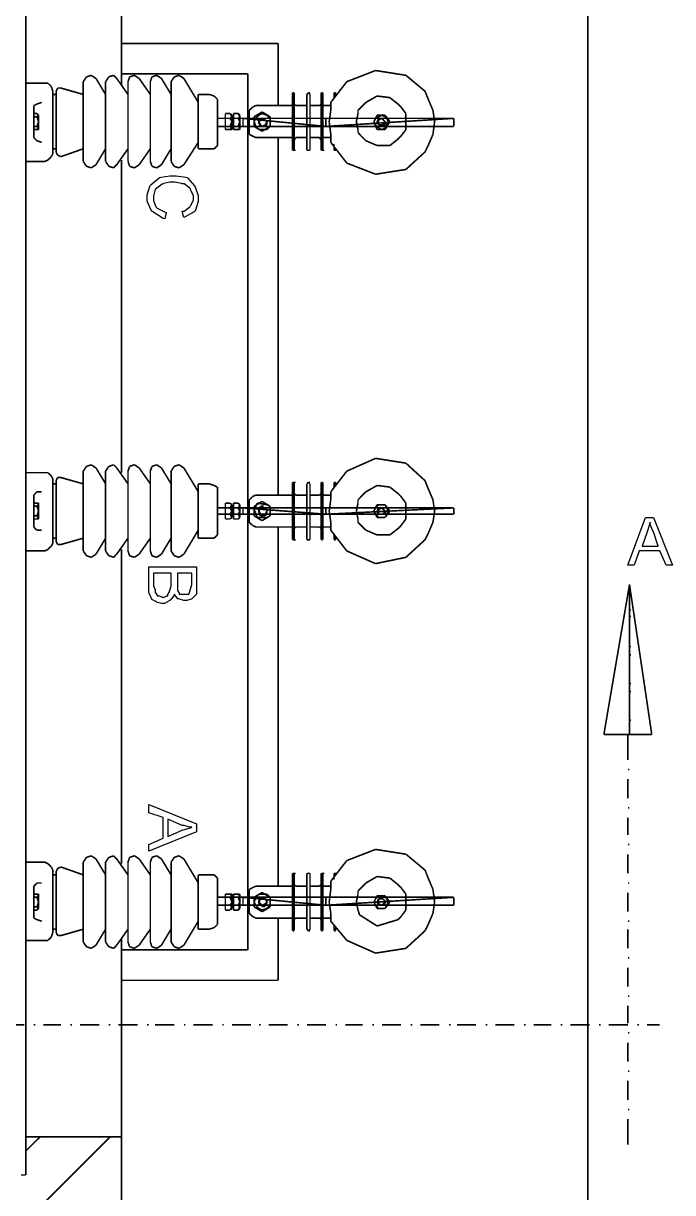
# Model space of a CAD drawing. Extents: x 0 to 210, y 0 to 297.
# Drawn here: x 140.62 to 157.86, y 200.53 to 231.59 of the extents above; entities that cross this region are included whole.
import ezdxf

# ---------------------------------------------------------------- set-up
doc = ezdxf.new("R2010")
doc.units = 0
doc.header["$MEASUREMENT"] = 0
doc.layers.add('C00-00-00-BLACK', color=7, linetype='Continuous')
doc.layers.add('C00-00-FF', color=5, linetype='Continuous')

msp = doc.modelspace()

# ---------------------------------------------------------------- linework, layer by layer
at = {"layer": 'C00-00-00-BLACK', "const_width": 0.0423}
for points in [[(155.607, 141.232), (155.607, 263.183)], [(143.222, 229.952), (143.222, 250.764)], [(140.678, 236.225), (140.678, 201.001)], [(143.222, 231.053), (147.379, 231.053)], [(147.379, 229.402), (147.379, 231.053)], [(142.291, 230.164), (142.205, 230.037)], [(142.417, 230.206), (142.291, 230.164)], [(142.544, 230.122), (142.417, 230.206)], [(142.544, 230.122), (142.798, 229.698)], [(142.883, 230.164), (142.798, 230.037)], [(143.01, 230.206), (142.883, 230.164)], [(143.094, 230.122), (143.01, 230.206)], [(143.094, 230.122), (143.393, 229.698)], [(143.222, 230.248), (146.574, 230.248)], [(143.436, 230.164), (143.393, 230.037)], [(143.563, 230.206), (143.436, 230.164)], [(143.69, 230.122), (143.563, 230.206)], [(143.69, 230.122), (143.986, 229.698)], [(144.029, 230.164), (143.986, 230.037)], [(144.155, 230.206), (144.029, 230.164)], [(144.282, 230.122), (144.155, 230.206)], [(144.282, 230.122), (144.537, 229.698)], [(144.621, 230.164), (144.537, 230.037)], [(144.75, 230.206), (144.621, 230.164)], [(144.877, 230.122), (144.75, 230.206)], [(144.877, 230.122), (145.259, 229.486)], [(146.574, 206.979), (146.574, 230.248)], [(149.967, 230.334), (149.204, 230.037)], [(150.773, 230.206), (149.967, 230.334)], [(151.281, 229.783), (150.773, 230.206)], [(141.187, 229.995), (140.678, 229.995)], [(141.271, 229.995), (141.187, 229.995)], [(141.356, 229.909), (141.271, 229.995)], [(141.399, 229.783), (141.356, 229.909)], [(141.399, 228.129), (141.399, 229.783)], [(141.526, 229.868), (141.483, 229.783)], [(141.483, 228.171), (141.483, 229.783)], [(141.61, 229.868), (141.526, 229.868)], [(142.205, 229.698), (141.61, 229.868)], [(142.205, 227.918), (142.205, 230.037)], [(142.798, 227.918), (142.798, 230.037)], [(143.393, 227.918), (143.393, 230.037)], [(143.986, 227.918), (143.986, 230.037)], [(144.537, 227.918), (144.537, 230.037)], [(149.204, 230.037), (148.778, 229.486)], [(151.365, 229.572), (151.281, 229.783)], [(141.103, 229.486), (140.975, 229.443)], [(141.399, 229.698), (141.483, 229.698)], [(145.259, 228.255), (145.259, 229.698)], [(145.259, 229.698), (145.555, 229.698)], [(145.682, 229.656), (145.555, 229.698)], [(145.767, 229.572), (145.682, 229.656)], [(145.767, 229.486), (145.767, 229.572)], [(145.767, 228.425), (145.767, 229.486)], [(147.804, 229.741), (147.762, 229.741)], [(147.762, 229.741), (147.762, 229.698)], [(147.762, 229.698), (147.762, 228.214)], [(147.804, 229.698), (147.804, 229.741)], [(147.804, 229.698), (147.804, 228.214)], [(148.185, 229.741), (148.143, 229.698)], [(148.143, 229.698), (148.143, 228.214)], [(148.227, 229.698), (148.185, 229.741)], [(148.185, 229.741), (148.227, 229.741)], [(148.227, 229.698), (148.227, 228.214)], [(148.566, 229.741), (148.524, 229.741)], [(148.524, 229.741), (148.524, 229.698)], [(148.524, 229.698), (148.524, 228.214)], [(148.566, 229.698), (148.566, 229.741)], [(148.566, 229.698), (148.566, 228.214)], [(148.778, 229.486), (148.778, 229.275)], [(148.905, 229.741), (148.863, 229.741)], [(148.863, 229.741), (148.863, 229.698)], [(148.863, 229.698), (148.863, 229.572)], [(148.905, 229.698), (148.905, 229.741)], [(148.905, 229.698), (148.905, 229.656)], [(149.711, 229.486), (149.501, 229.275)], [(150.008, 229.656), (149.711, 229.486)], [(150.347, 229.613), (150.008, 229.656)], [(150.562, 229.443), (150.347, 229.613)], [(151.492, 229.275), (151.365, 229.572)], [(140.975, 229.443), (140.891, 229.402)], [(140.891, 229.402), (140.891, 229.275)], [(140.891, 229.275), (140.891, 228.637)], [(140.975, 229.19), (140.891, 229.19)], [(141.017, 229.147), (140.975, 229.19)], [(140.975, 229.19), (141.017, 229.147)], [(140.975, 229.106), (141.017, 229.147)], [(141.017, 229.147), (141.017, 228.764)], [(146.105, 229.19), (145.978, 229.19)], [(145.978, 229.19), (145.978, 229.147)], [(145.978, 229.19), (145.978, 229.106)], [(145.978, 229.147), (145.978, 228.764)], [(146.105, 229.19), (146.151, 229.147)], [(146.151, 229.106), (146.105, 229.19)], [(146.151, 229.147), (146.151, 228.764)], [(146.193, 229.147), (146.193, 229.19)], [(146.193, 229.19), (146.193, 229.106)], [(146.32, 229.19), (146.193, 229.19)], [(146.193, 229.147), (146.193, 228.764)], [(146.32, 229.19), (146.363, 229.147)], [(146.363, 229.106), (146.32, 229.19)], [(146.363, 229.147), (146.363, 228.764)], [(146.701, 229.359), (146.616, 229.275)], [(146.616, 229.275), (146.616, 229.19)], [(146.616, 229.19), (146.616, 228.764)], [(146.786, 229.402), (146.701, 229.359)], [(146.743, 229.106), (146.955, 229.233)], [(146.786, 229.402), (147.762, 229.402)], [(146.87, 229.147), (146.786, 229.063)], [(146.955, 229.19), (146.87, 229.147)], [(146.955, 229.233), (147.166, 229.106)], [(147.082, 229.147), (146.955, 229.19)], [(147.166, 229.063), (147.082, 229.147)], [(147.762, 229.402), (147.762, 229.443)], [(147.804, 229.443), (147.847, 229.402)], [(147.847, 229.402), (147.888, 229.402)], [(148.101, 229.402), (147.888, 229.402)], [(148.101, 229.402), (148.143, 229.402)], [(148.143, 229.402), (148.143, 229.443)], [(148.227, 229.443), (148.227, 229.402)], [(148.227, 229.402), (148.27, 229.402)], [(148.27, 229.402), (148.481, 229.402)], [(148.481, 229.402), (148.524, 229.443)], [(148.566, 229.443), (148.566, 229.402)], [(148.566, 229.402), (148.778, 229.402)], [(148.778, 229.275), (148.736, 228.976)], [(149.501, 229.19), (149.458, 228.976)], [(149.501, 229.275), (149.501, 229.19)], [(149.924, 228.976), (150.008, 229.147)], [(150.008, 229.147), (150.22, 229.147)], [(150.134, 229.147), (150.05, 229.106)], [(150.22, 229.106), (150.134, 229.147)], [(150.22, 229.147), (150.347, 228.976)], [(150.646, 229.359), (150.562, 229.443)], [(150.773, 229.19), (150.646, 229.359)], [(150.773, 228.976), (150.773, 229.19)], [(151.535, 228.976), (151.492, 229.275)], [(140.975, 229.106), (140.891, 229.106)], [(140.975, 228.848), (140.891, 228.848)], [(141.017, 228.976), (140.975, 229.106)], [(140.975, 228.848), (141.017, 228.976)], [(141.017, 228.807), (140.975, 228.848)], [(145.767, 229.063), (145.978, 229.063)], [(145.767, 228.848), (145.978, 228.848)], [(145.978, 229.106), (145.978, 229.063)], [(145.978, 229.063), (145.978, 228.976)], [(145.978, 229.063), (146.105, 229.063)], [(145.978, 228.976), (145.978, 228.848)], [(145.978, 228.848), (146.105, 228.848)], [(145.978, 228.848), (145.978, 228.807)], [(146.105, 229.063), (146.151, 229.106)], [(146.151, 228.976), (146.105, 229.063)], [(146.105, 228.848), (146.151, 228.976)], [(146.151, 228.807), (146.105, 228.848)], [(146.151, 229.063), (146.193, 229.063)], [(146.151, 228.848), (146.193, 228.848)], [(146.193, 229.106), (146.193, 229.063)], [(146.193, 229.063), (146.193, 228.976)], [(146.193, 229.063), (146.32, 229.063)], [(146.193, 228.976), (146.193, 228.848)], [(146.193, 228.848), (146.32, 228.848)], [(146.193, 228.848), (146.193, 228.807)], [(146.32, 229.063), (146.363, 229.106)], [(146.363, 228.976), (146.32, 229.063)], [(146.32, 228.848), (146.363, 228.976)], [(146.363, 228.807), (146.32, 228.848)], [(146.363, 229.063), (146.447, 229.063)], [(146.363, 228.848), (146.447, 228.848)], [(146.447, 228.848), (146.447, 229.063)], [(146.447, 228.848), (146.447, 229.063)], [(146.447, 229.063), (148.65, 228.848)], [(146.447, 229.063), (148.65, 228.848)], [(148.65, 229.063), (146.447, 229.063)], [(148.65, 228.848), (146.447, 228.848)], [(146.743, 228.848), (146.743, 229.106)], [(146.786, 229.063), (146.743, 228.976)], [(146.743, 228.976), (146.786, 228.848)], [(146.955, 228.721), (146.743, 228.848)], [(146.786, 228.848), (146.87, 228.764)], [(146.913, 229.063), (146.87, 229.018)], [(146.913, 229.018), (146.87, 228.976)], [(146.87, 229.018), (146.87, 228.933)], [(146.87, 228.976), (146.913, 228.891)], [(146.87, 228.933), (146.913, 228.848)], [(146.955, 229.063), (146.913, 229.018)], [(146.997, 229.063), (146.913, 229.063)], [(146.913, 228.891), (146.955, 228.848)], [(146.913, 228.848), (146.997, 228.848)], [(147.04, 229.018), (146.955, 229.063)], [(146.955, 228.848), (147.04, 228.891)], [(147.166, 228.848), (146.955, 228.721)], [(146.997, 228.848), (147.082, 228.891)], [(147.082, 228.976), (147.04, 229.018)], [(147.04, 228.891), (147.082, 228.976)], [(147.082, 228.891), (147.082, 228.976)], [(147.082, 228.764), (147.166, 228.848)], [(147.166, 229.106), (147.166, 228.848)], [(147.166, 228.976), (147.166, 229.063)], [(147.166, 228.848), (147.166, 228.976)], [(148.65, 228.848), (148.65, 229.063)], [(148.65, 229.063), (148.65, 228.848)], [(148.65, 228.848), (152.046, 229.063)], [(152.046, 229.063), (148.65, 229.063)], [(148.65, 228.848), (152.046, 229.063)], [(152.046, 228.848), (148.65, 228.848)], [(148.736, 228.976), (148.778, 228.637)], [(149.458, 228.976), (149.501, 228.764)], [(149.967, 229.063), (149.924, 228.976)], [(150.008, 228.764), (149.924, 228.976)], [(149.924, 228.976), (149.967, 228.891)], [(150.05, 229.106), (149.967, 229.063)], [(149.967, 228.891), (150.05, 228.807)], [(150.05, 229.063), (150.008, 228.976)], [(150.008, 228.976), (150.05, 228.891)], [(150.134, 229.063), (150.05, 229.018)], [(150.134, 229.063), (150.05, 229.063)], [(150.05, 229.018), (150.05, 228.976)], [(150.05, 228.976), (150.05, 228.891)], [(150.05, 228.891), (150.134, 228.891)], [(150.05, 228.891), (150.134, 228.848)], [(150.177, 229.018), (150.134, 229.063)], [(150.134, 228.891), (150.177, 228.891)], [(150.134, 228.848), (150.22, 228.891)], [(150.22, 228.976), (150.177, 229.018)], [(150.177, 228.891), (150.22, 228.976)], [(150.263, 229.063), (150.22, 229.106)], [(150.22, 228.891), (150.22, 228.976)], [(150.347, 228.976), (150.22, 228.764)], [(150.22, 228.807), (150.263, 228.891)], [(150.304, 228.976), (150.263, 229.063)], [(150.263, 228.891), (150.304, 228.976)], [(150.773, 228.764), (150.773, 228.976)], [(151.492, 228.637), (151.535, 228.976)], [(152.046, 229.063), (152.046, 228.848)], [(140.891, 228.764), (140.975, 228.764)], [(140.891, 228.637), (140.891, 228.552)], [(140.891, 228.552), (140.975, 228.468)], [(140.975, 228.764), (141.017, 228.807)], [(140.975, 228.764), (141.017, 228.764)], [(145.978, 228.807), (145.978, 228.764)], [(146.105, 228.764), (145.978, 228.764)], [(145.978, 228.764), (146.021, 228.764)], [(146.105, 228.764), (146.151, 228.807)], [(146.105, 228.764), (146.151, 228.764)], [(146.193, 228.807), (146.193, 228.764)], [(146.193, 228.764), (146.235, 228.764)], [(146.32, 228.764), (146.193, 228.764)], [(146.32, 228.764), (146.363, 228.807)], [(146.363, 228.764), (146.32, 228.764)], [(146.616, 228.764), (146.616, 228.637)], [(146.616, 228.637), (146.701, 228.594)], [(146.701, 228.594), (146.786, 228.552)], [(147.72, 228.552), (146.786, 228.552)], [(146.87, 228.764), (146.955, 228.764)], [(146.955, 228.764), (147.082, 228.764)], [(147.379, 219.058), (147.379, 228.552)], [(147.762, 228.552), (147.72, 228.552)], [(147.762, 228.468), (147.762, 228.552)], [(147.847, 228.552), (147.804, 228.468)], [(147.888, 228.552), (147.847, 228.552)], [(148.101, 228.552), (147.888, 228.552)], [(148.143, 228.552), (148.101, 228.552)], [(148.143, 228.468), (148.143, 228.552)], [(148.27, 228.552), (148.227, 228.552)], [(148.227, 228.552), (148.227, 228.468)], [(148.439, 228.552), (148.27, 228.552)], [(148.481, 228.552), (148.439, 228.552)], [(148.524, 228.468), (148.481, 228.552)], [(148.609, 228.552), (148.566, 228.552)], [(148.566, 228.552), (148.566, 228.468)], [(148.778, 228.552), (148.609, 228.552)], [(148.778, 228.637), (148.778, 228.425)], [(149.501, 228.764), (149.501, 228.68)], [(149.501, 228.68), (149.711, 228.468)], [(150.22, 228.764), (150.008, 228.764)], [(150.05, 228.807), (150.134, 228.764)], [(150.134, 228.764), (150.22, 228.807)], [(150.562, 228.51), (150.646, 228.594)], [(150.646, 228.594), (150.773, 228.764)], [(151.365, 228.341), (151.492, 228.637)], [(140.975, 228.468), (141.103, 228.425)], [(141.399, 228.255), (141.483, 228.255)], [(142.205, 228.255), (141.61, 228.045)], [(142.544, 227.832), (142.798, 228.255)], [(143.094, 227.832), (143.393, 228.255)], [(143.69, 227.832), (143.986, 228.255)], [(144.282, 227.832), (144.537, 228.255)], [(144.877, 227.832), (145.259, 228.425)], [(145.259, 228.255), (145.555, 228.255)], [(145.555, 228.255), (145.682, 228.255)], [(145.682, 228.255), (145.767, 228.341)], [(145.767, 228.341), (145.767, 228.425)], [(147.762, 228.214), (147.804, 228.214)], [(147.762, 228.214), (147.804, 228.214)], [(147.804, 228.214), (147.847, 228.214)], [(148.143, 228.214), (148.185, 228.214)], [(148.185, 228.214), (148.227, 228.214)], [(148.185, 228.214), (148.227, 228.214)], [(148.524, 228.214), (148.566, 228.214)], [(148.524, 228.214), (148.566, 228.214)], [(148.566, 228.214), (148.609, 228.214)], [(148.778, 228.425), (149.204, 227.875)], [(148.863, 228.384), (148.863, 228.214)], [(148.863, 228.214), (148.905, 228.214)], [(148.863, 228.214), (148.905, 228.214)], [(148.905, 228.255), (148.905, 228.214)], [(148.905, 228.214), (148.947, 228.214)], [(149.711, 228.468), (150.008, 228.341)], [(150.008, 228.341), (150.347, 228.341)], [(150.347, 228.341), (150.562, 228.51)], [(151.281, 228.171), (151.365, 228.341)], [(141.187, 227.918), (140.678, 227.918)], [(141.187, 227.918), (141.271, 227.959)], [(141.271, 227.959), (141.356, 228.045)], [(141.356, 228.045), (141.399, 228.129)], [(141.483, 228.171), (141.526, 228.087)], [(141.526, 228.087), (141.61, 228.045)], [(142.205, 227.918), (142.291, 227.79)], [(142.798, 227.918), (142.883, 227.79)], [(143.222, 219.653), (143.222, 227.959)], [(143.393, 227.918), (143.436, 227.79)], [(143.986, 227.918), (144.029, 227.79)], [(144.537, 227.918), (144.621, 227.79)], [(150.773, 227.706), (151.281, 228.171)], [(142.291, 227.79), (142.417, 227.748)], [(142.417, 227.748), (142.544, 227.832)], [(142.883, 227.79), (143.01, 227.748)], [(143.01, 227.748), (143.094, 227.832)], [(143.436, 227.79), (143.563, 227.748)], [(143.563, 227.748), (143.69, 227.832)], [(144.029, 227.79), (144.155, 227.748)], [(144.155, 227.748), (144.282, 227.832)], [(144.621, 227.79), (144.75, 227.748)], [(144.75, 227.748), (144.877, 227.832)], [(149.204, 227.875), (149.967, 227.579)], [(149.967, 227.579), (150.773, 227.706)], [(142.417, 219.863), (142.291, 219.82)], [(142.544, 219.779), (142.417, 219.863)], [(143.01, 219.863), (142.883, 219.82)], [(143.094, 219.779), (143.01, 219.863)], [(143.563, 219.863), (143.436, 219.82)], [(143.69, 219.779), (143.563, 219.863)], [(144.155, 219.863), (144.029, 219.82)], [(144.282, 219.779), (144.155, 219.863)], [(144.75, 219.863), (144.621, 219.82)], [(144.877, 219.779), (144.75, 219.863)], [(149.967, 220.033), (149.204, 219.694)], [(150.773, 219.906), (149.967, 220.033)], [(151.281, 219.44), (150.773, 219.906)], [(141.187, 219.653), (140.678, 219.653)], [(141.271, 219.653), (141.187, 219.653)], [(141.356, 219.567), (141.271, 219.653)], [(141.399, 219.483), (141.356, 219.567)], [(141.526, 219.524), (141.483, 219.44)], [(141.61, 219.524), (141.526, 219.524)], [(142.205, 219.356), (141.61, 219.524)], [(142.291, 219.82), (142.205, 219.694)], [(142.205, 219.694), (142.205, 217.574)], [(142.544, 219.779), (142.798, 219.356)], [(142.883, 219.82), (142.798, 219.694)], [(142.798, 217.574), (142.798, 219.694)], [(143.094, 219.779), (143.393, 219.356)], [(143.436, 219.82), (143.393, 219.694)], [(143.393, 217.574), (143.393, 219.694)], [(143.69, 219.779), (143.986, 219.356)], [(144.029, 219.82), (143.986, 219.694)], [(143.986, 217.574), (143.986, 219.694)], [(144.282, 219.779), (144.537, 219.356)], [(144.621, 219.82), (144.537, 219.694)], [(144.537, 219.694), (144.537, 217.574)], [(144.877, 219.779), (145.259, 219.144)], [(149.204, 219.694), (148.778, 219.144)], [(141.399, 217.787), (141.399, 219.483)], [(141.399, 219.356), (141.483, 219.356)], [(141.483, 217.829), (141.483, 219.44)], [(145.259, 217.913), (145.259, 219.356)], [(145.259, 219.356), (145.555, 219.356)], [(145.682, 219.313), (145.555, 219.356)], [(145.767, 219.271), (145.682, 219.313)], [(145.767, 219.144), (145.767, 219.271)], [(147.804, 219.397), (147.762, 219.397)], [(147.762, 219.397), (147.762, 219.356)], [(147.762, 219.356), (147.762, 217.871)], [(147.804, 219.356), (147.804, 219.397)], [(147.804, 219.397), (147.847, 219.397)], [(147.804, 219.356), (147.804, 217.871)], [(148.185, 219.397), (148.143, 219.356)], [(148.143, 219.356), (148.143, 217.871)], [(148.227, 219.356), (148.185, 219.397)], [(148.185, 219.397), (148.227, 219.397)], [(148.227, 219.356), (148.227, 217.871)], [(148.566, 219.397), (148.524, 219.397)], [(148.524, 219.397), (148.566, 219.397)], [(148.524, 219.397), (148.524, 219.356)], [(148.524, 219.356), (148.524, 217.871)], [(148.566, 219.356), (148.566, 219.397)], [(148.566, 219.356), (148.566, 217.871)], [(148.905, 219.397), (148.863, 219.397)], [(148.863, 219.397), (148.905, 219.397)], [(148.863, 219.397), (148.863, 219.356)], [(148.863, 219.356), (148.863, 219.228)], [(148.905, 219.356), (148.905, 219.397)], [(148.905, 219.356), (148.905, 219.313)], [(150.008, 219.313), (149.711, 219.144)], [(150.347, 219.271), (150.008, 219.313)], [(150.562, 219.101), (150.347, 219.271)], [(151.365, 219.228), (151.281, 219.44)], [(151.492, 218.932), (151.365, 219.228)], [(140.975, 219.144), (140.891, 219.058)], [(140.891, 219.058), (140.891, 218.932)], [(140.891, 218.932), (140.891, 218.336)], [(141.103, 219.144), (140.975, 219.144)], [(145.767, 218.126), (145.767, 219.144)], [(146.701, 219.017), (146.616, 218.932)], [(146.616, 218.932), (146.616, 218.845)], [(146.786, 219.058), (146.701, 219.017)], [(147.72, 219.058), (146.786, 219.058)], [(147.72, 219.058), (147.762, 219.058)], [(147.762, 219.058), (147.762, 219.101)], [(147.804, 219.101), (147.847, 219.058)], [(147.847, 219.058), (147.888, 219.058)], [(148.101, 219.058), (147.888, 219.058)], [(148.101, 219.058), (148.143, 219.058)], [(148.143, 219.058), (148.143, 219.101)], [(148.227, 219.101), (148.227, 219.058)], [(148.227, 219.058), (148.27, 219.058)], [(148.27, 219.058), (148.439, 219.058)], [(148.439, 219.058), (148.481, 219.058)], [(148.481, 219.058), (148.524, 219.101)], [(148.566, 219.101), (148.566, 219.058)], [(148.566, 219.058), (148.609, 219.058)], [(148.778, 219.058), (148.609, 219.058)], [(148.778, 218.932), (148.736, 218.633)], [(148.778, 219.144), (148.778, 218.932)], [(149.711, 219.144), (149.501, 218.932)], [(149.501, 218.932), (149.501, 218.845)], [(150.646, 219.017), (150.562, 219.101)], [(150.773, 218.845), (150.646, 219.017)], [(151.535, 218.633), (151.492, 218.932)], [(140.975, 218.845), (140.891, 218.845)], [(140.975, 218.761), (140.891, 218.761)], [(140.975, 218.845), (141.017, 218.845)], [(141.017, 218.802), (140.975, 218.845)], [(140.975, 218.761), (141.017, 218.802)], [(141.017, 218.633), (140.975, 218.761)], [(140.975, 218.506), (141.017, 218.633)], [(141.017, 218.845), (141.017, 218.422)], [(145.767, 218.718), (145.978, 218.718)], [(146.105, 218.845), (145.978, 218.845)], [(145.978, 218.845), (145.978, 218.802)], [(145.978, 218.845), (145.978, 218.802)], [(145.978, 218.802), (145.978, 218.463)], [(145.978, 218.802), (145.978, 218.718)], [(145.978, 218.718), (145.978, 218.633)], [(145.978, 218.718), (146.105, 218.718)], [(145.978, 218.633), (145.978, 218.549)], [(146.105, 218.845), (146.151, 218.802)], [(146.151, 218.802), (146.105, 218.845)], [(146.105, 218.718), (146.151, 218.802)], [(146.151, 218.633), (146.105, 218.718)], [(146.105, 218.549), (146.151, 218.633)], [(146.151, 218.802), (146.151, 218.463)], [(146.151, 218.718), (146.193, 218.718)], [(146.193, 218.802), (146.193, 218.845)], [(146.193, 218.845), (146.193, 218.802)], [(146.32, 218.845), (146.193, 218.845)], [(146.193, 218.802), (146.193, 218.463)], [(146.193, 218.802), (146.193, 218.718)], [(146.193, 218.718), (146.193, 218.633)], [(146.193, 218.718), (146.32, 218.718)], [(146.193, 218.633), (146.193, 218.549)], [(146.32, 218.845), (146.363, 218.802)], [(146.363, 218.802), (146.32, 218.845)], [(146.32, 218.718), (146.363, 218.802)], [(146.363, 218.633), (146.32, 218.718)], [(146.32, 218.549), (146.363, 218.633)], [(146.363, 218.802), (146.363, 218.463)], [(146.363, 218.718), (146.447, 218.718)], [(146.447, 218.549), (146.447, 218.718)], [(146.447, 218.549), (146.447, 218.718)], [(146.447, 218.718), (148.65, 218.549)], [(146.447, 218.718), (148.65, 218.549)], [(148.65, 218.718), (146.447, 218.718)], [(146.616, 218.845), (146.616, 218.422)], [(146.743, 218.761), (146.955, 218.888)], [(146.827, 218.845), (146.743, 218.675)], [(146.743, 218.506), (146.743, 218.761)], [(146.743, 218.675), (146.827, 218.463)], [(147.082, 218.802), (146.827, 218.845)], [(146.913, 218.761), (146.87, 218.675)], [(146.913, 218.718), (146.87, 218.633)], [(146.87, 218.675), (146.87, 218.591)], [(146.87, 218.633), (146.913, 218.549)], [(146.87, 218.591), (146.913, 218.506)], [(146.997, 218.761), (146.913, 218.761)], [(146.955, 218.718), (146.913, 218.718)], [(146.955, 218.888), (147.166, 218.761)], [(147.04, 218.718), (146.955, 218.718)], [(147.082, 218.633), (147.04, 218.718)], [(147.04, 218.549), (147.082, 218.633)], [(147.166, 218.761), (147.082, 218.802)], [(147.082, 218.549), (147.082, 218.675)], [(147.166, 218.761), (147.166, 218.506)], [(147.166, 218.633), (147.166, 218.761)], [(147.166, 218.506), (147.166, 218.633)], [(148.65, 218.549), (148.65, 218.718)], [(148.65, 218.718), (148.65, 218.549)], [(148.65, 218.549), (152.046, 218.718)], [(152.046, 218.718), (148.65, 218.718)], [(148.65, 218.549), (152.046, 218.718)], [(148.736, 218.633), (148.778, 218.336)], [(149.501, 218.845), (149.458, 218.633)], [(149.458, 218.633), (149.501, 218.422)], [(149.924, 218.633), (150.008, 218.802)], [(149.967, 218.718), (149.924, 218.633)], [(150.008, 218.463), (149.924, 218.633)], [(149.924, 218.633), (149.967, 218.549)], [(150.05, 218.802), (149.967, 218.718)], [(150.008, 218.802), (150.22, 218.802)], [(150.05, 218.718), (150.008, 218.633)], [(150.008, 218.633), (150.05, 218.549)], [(150.134, 218.802), (150.05, 218.802)], [(150.134, 218.718), (150.05, 218.675)], [(150.134, 218.718), (150.05, 218.718)], [(150.05, 218.675), (150.05, 218.633)], [(150.05, 218.633), (150.05, 218.549)], [(150.22, 218.802), (150.134, 218.802)], [(150.177, 218.675), (150.134, 218.718)], [(150.22, 218.633), (150.177, 218.675)], [(150.177, 218.549), (150.22, 218.633)], [(150.22, 218.802), (150.347, 218.633)], [(150.263, 218.718), (150.22, 218.802)], [(150.347, 218.633), (150.22, 218.463)], [(150.22, 218.549), (150.22, 218.633)], [(150.304, 218.633), (150.263, 218.718)], [(150.263, 218.549), (150.304, 218.633)], [(150.773, 218.633), (150.773, 218.845)], [(150.773, 218.422), (150.773, 218.633)], [(151.492, 218.336), (151.535, 218.633)], [(152.046, 218.718), (152.046, 218.549)], [(140.975, 218.506), (140.891, 218.506)], [(140.975, 218.422), (140.891, 218.422)], [(140.891, 218.336), (140.891, 218.21)], [(141.017, 218.463), (140.975, 218.506)], [(140.975, 218.422), (141.017, 218.463)], [(141.017, 218.422), (140.975, 218.422)], [(145.767, 218.549), (145.978, 218.549)], [(145.978, 218.549), (146.105, 218.549)], [(145.978, 218.549), (145.978, 218.463)], [(145.978, 218.422), (145.978, 218.463)], [(145.978, 218.463), (145.978, 218.422)], [(146.105, 218.422), (145.978, 218.422)], [(146.151, 218.463), (146.105, 218.549)], [(146.151, 218.463), (146.105, 218.422)], [(146.105, 218.422), (146.151, 218.463)], [(146.151, 218.549), (146.193, 218.549)], [(146.193, 218.549), (146.193, 218.463)], [(146.32, 218.549), (146.193, 218.549)], [(146.193, 218.463), (146.193, 218.422)], [(146.193, 218.463), (146.193, 218.422)], [(146.32, 218.422), (146.193, 218.422)], [(146.363, 218.463), (146.32, 218.549)], [(146.363, 218.463), (146.32, 218.422)], [(146.32, 218.422), (146.363, 218.463)], [(146.363, 218.549), (146.447, 218.549)], [(148.65, 218.549), (146.447, 218.549)], [(146.616, 218.422), (146.616, 218.336)], [(146.616, 218.336), (146.701, 218.252)], [(146.955, 218.379), (146.743, 218.506)], [(146.827, 218.463), (147.082, 218.463)], [(146.913, 218.549), (146.955, 218.549)], [(146.913, 218.506), (146.997, 218.506)], [(146.955, 218.549), (147.04, 218.549)], [(147.166, 218.506), (146.955, 218.379)], [(146.997, 218.506), (147.082, 218.549)], [(147.082, 218.463), (147.166, 218.506)], [(152.046, 218.549), (148.65, 218.549)], [(148.778, 218.336), (148.778, 218.126)], [(149.501, 218.422), (149.501, 218.336)], [(149.501, 218.336), (149.711, 218.126)], [(149.967, 218.549), (150.05, 218.463)], [(150.22, 218.463), (150.008, 218.463)], [(150.05, 218.549), (150.134, 218.549)], [(150.05, 218.549), (150.134, 218.549)], [(150.05, 218.463), (150.134, 218.463)], [(150.134, 218.549), (150.177, 218.549)], [(150.134, 218.549), (150.22, 218.549)], [(150.134, 218.463), (150.22, 218.463)], [(150.22, 218.463), (150.263, 218.549)], [(150.646, 218.252), (150.773, 218.422)], [(151.365, 218.04), (151.492, 218.336)], [(140.891, 218.21), (140.975, 218.126)], [(140.975, 218.126), (141.103, 218.126)], [(144.877, 217.49), (145.259, 218.126)], [(145.682, 217.913), (145.767, 217.999)], [(145.767, 217.999), (145.767, 218.126)], [(146.701, 218.252), (146.786, 218.21)], [(147.72, 218.21), (146.786, 218.21)], [(147.379, 208.672), (147.379, 218.21)], [(147.762, 218.21), (147.72, 218.21)], [(147.762, 218.167), (147.762, 218.21)], [(147.847, 218.21), (147.804, 218.167)], [(147.888, 218.21), (147.847, 218.21)], [(148.101, 218.21), (147.888, 218.21)], [(148.143, 218.21), (148.101, 218.21)], [(148.143, 218.167), (148.143, 218.21)], [(148.27, 218.21), (148.227, 218.21)], [(148.227, 218.21), (148.227, 218.167)], [(148.439, 218.21), (148.27, 218.21)], [(148.481, 218.21), (148.439, 218.21)], [(148.524, 218.167), (148.481, 218.21)], [(148.609, 218.21), (148.566, 218.21)], [(148.566, 218.21), (148.566, 218.167)], [(148.778, 218.21), (148.609, 218.21)], [(148.778, 218.126), (149.204, 217.574)], [(148.863, 218.04), (148.863, 217.871)], [(149.711, 218.126), (150.008, 217.999)], [(150.008, 217.999), (150.347, 217.999)], [(150.347, 217.999), (150.562, 218.167)], [(150.562, 218.167), (150.646, 218.252)], [(151.281, 217.871), (151.365, 218.04)], [(141.271, 217.617), (141.356, 217.702)], [(141.356, 217.702), (141.399, 217.787)], [(141.399, 217.913), (141.483, 217.913)], [(141.483, 217.829), (141.526, 217.744)], [(141.526, 217.744), (141.61, 217.744)], [(142.205, 217.913), (141.61, 217.744)], [(142.544, 217.49), (142.798, 217.913)], [(143.094, 217.49), (143.393, 217.913)], [(143.69, 217.49), (143.986, 217.913)], [(144.282, 217.49), (144.537, 217.913)], [(145.259, 217.913), (145.555, 217.913)], [(145.555, 217.913), (145.682, 217.913)], [(147.762, 217.871), (147.804, 217.871)], [(147.804, 217.871), (147.847, 217.871)], [(148.143, 217.871), (148.185, 217.871)], [(148.185, 217.871), (148.227, 217.871)], [(148.185, 217.871), (148.227, 217.871)], [(148.185, 217.871), (148.227, 217.871)], [(148.524, 217.871), (148.566, 217.871)], [(148.524, 217.871), (148.566, 217.871)], [(148.863, 217.871), (148.905, 217.871)], [(148.863, 217.871), (148.905, 217.871)], [(148.905, 217.956), (148.905, 217.871)], [(150.773, 217.405), (151.281, 217.871)], [(141.187, 217.574), (140.678, 217.574)], [(141.187, 217.574), (141.271, 217.617)], [(142.205, 217.574), (142.291, 217.448)], [(142.291, 217.448), (142.417, 217.405)], [(142.417, 217.405), (142.544, 217.49)], [(142.798, 217.574), (142.883, 217.448)], [(142.883, 217.448), (143.01, 217.405)], [(143.01, 217.405), (143.094, 217.49)], [(143.222, 209.267), (143.222, 217.617)], [(143.393, 217.574), (143.436, 217.448)], [(143.436, 217.448), (143.563, 217.405)], [(143.563, 217.405), (143.69, 217.49)], [(143.986, 217.574), (144.029, 217.448)], [(144.029, 217.448), (144.155, 217.405)], [(144.155, 217.405), (144.282, 217.49)], [(144.537, 217.574), (144.621, 217.448)], [(144.621, 217.448), (144.75, 217.405)], [(144.75, 217.405), (144.877, 217.49)], [(149.204, 217.574), (149.967, 217.237)], [(149.967, 217.237), (150.773, 217.405)], [(156.711, 216.683), (156.03, 212.699)], [(156.711, 216.683), (156.03, 212.699)], [(157.303, 212.699), (156.711, 216.683)], [(156.711, 212.699), (156.711, 216.683)], [(156.711, 216.683), (156.711, 212.699)], [(157.303, 212.699), (156.711, 216.683)], [(156.711, 215.837), (156.752, 215.837)], [(156.711, 215.244), (156.711, 215.624)], [(156.711, 215.032), (156.752, 215.032)], [(156.711, 214.818), (156.752, 214.818)], [(156.711, 214.267), (156.711, 214.649)], [(156.711, 213.082), (156.752, 213.082)], [(156.03, 212.699), (156.711, 212.699)], [(157.303, 212.699), (156.03, 212.699)], [(156.668, 212.699), (156.668, 212.021)], [(156.711, 212.699), (157.303, 212.699)], [(156.668, 211.767), (156.711, 211.767)], [(156.668, 211.514), (156.668, 211.005)], [(156.668, 210.749), (156.711, 210.749)], [(156.668, 210.494), (156.668, 210.029)], [(149.967, 209.648), (149.204, 209.352)], [(150.773, 209.521), (149.967, 209.648)], [(156.668, 209.775), (156.711, 209.775)], [(141.187, 209.309), (140.678, 209.309)], [(141.271, 209.267), (141.187, 209.309)], [(142.291, 209.436), (142.205, 209.309)], [(142.205, 207.19), (142.205, 209.309)], [(142.417, 209.478), (142.291, 209.436)], [(142.544, 209.394), (142.417, 209.478)], [(142.544, 209.394), (142.798, 208.971)], [(142.883, 209.436), (142.798, 209.309)], [(142.798, 207.19), (142.798, 209.309)], [(143.01, 209.478), (142.883, 209.436)], [(143.094, 209.394), (143.01, 209.478)], [(143.094, 209.394), (143.393, 208.971)], [(143.436, 209.436), (143.393, 209.309)], [(143.393, 207.19), (143.393, 209.309)], [(143.563, 209.478), (143.436, 209.436)], [(143.69, 209.394), (143.563, 209.478)], [(143.69, 209.394), (143.986, 208.971)], [(144.029, 209.436), (143.986, 209.309)], [(143.986, 207.19), (143.986, 209.309)], [(144.155, 209.478), (144.029, 209.436)], [(144.282, 209.394), (144.155, 209.478)], [(144.282, 209.394), (144.537, 208.971)], [(144.621, 209.436), (144.537, 209.309)], [(144.537, 207.19), (144.537, 209.309)], [(144.75, 209.478), (144.621, 209.436)], [(144.877, 209.394), (144.75, 209.478)], [(144.877, 209.394), (145.259, 208.756)], [(149.204, 209.352), (148.778, 208.802)], [(151.281, 209.098), (150.773, 209.521)], [(156.668, 209.521), (156.668, 209.013)], [(141.356, 209.182), (141.271, 209.267)], [(141.399, 209.098), (141.356, 209.182)], [(141.399, 207.444), (141.399, 209.098)], [(141.399, 208.971), (141.483, 208.971)], [(141.526, 209.139), (141.483, 209.055)], [(141.483, 207.444), (141.483, 209.055)], [(141.61, 209.182), (141.526, 209.139)], [(142.205, 208.971), (141.61, 209.182)], [(145.259, 207.529), (145.259, 208.971)], [(145.555, 208.971), (145.259, 208.971)], [(145.682, 208.971), (145.555, 208.971)], [(145.767, 208.886), (145.682, 208.971)], [(147.762, 209.013), (147.762, 207.529)], [(147.804, 209.013), (147.762, 209.013)], [(147.762, 209.013), (147.804, 209.013)], [(147.804, 209.013), (147.804, 207.529)], [(147.804, 209.013), (147.847, 209.013)], [(148.143, 209.013), (148.143, 207.529)], [(148.185, 209.013), (148.143, 209.013)], [(148.227, 209.013), (148.185, 209.013)], [(148.185, 209.013), (148.227, 209.013)], [(148.227, 209.013), (148.227, 207.529)], [(148.524, 209.013), (148.524, 207.529)], [(148.566, 209.013), (148.524, 209.013)], [(148.524, 209.013), (148.566, 209.013)], [(148.566, 209.013), (148.566, 207.529)], [(148.566, 209.013), (148.609, 209.013)], [(148.905, 209.013), (148.863, 209.013)], [(148.863, 209.013), (148.905, 209.013)], [(148.863, 209.013), (148.863, 208.843)], [(148.905, 209.013), (148.947, 209.013)], [(148.905, 209.013), (148.905, 208.971)], [(151.365, 208.886), (151.281, 209.098)], [(140.975, 208.756), (140.891, 208.672)], [(140.891, 208.672), (140.891, 208.587)], [(141.103, 208.756), (140.975, 208.756)], [(145.767, 208.756), (145.767, 208.886)], [(145.767, 207.741), (145.767, 208.756)], [(146.786, 208.672), (146.701, 208.63)], [(147.72, 208.672), (146.786, 208.672)], [(147.72, 208.672), (147.762, 208.672)], [(147.762, 208.672), (147.762, 208.714)], [(147.804, 208.714), (147.847, 208.672)], [(147.847, 208.672), (147.888, 208.672)], [(147.888, 208.672), (148.101, 208.672)], [(148.101, 208.672), (148.143, 208.672)], [(148.143, 208.672), (148.143, 208.714)], [(148.227, 208.714), (148.227, 208.672)], [(148.227, 208.672), (148.27, 208.672)], [(148.439, 208.672), (148.27, 208.672)], [(148.439, 208.672), (148.481, 208.672)], [(148.481, 208.672), (148.524, 208.714)], [(148.566, 208.714), (148.566, 208.672)], [(148.566, 208.672), (148.609, 208.672)], [(148.778, 208.672), (148.609, 208.672)], [(148.778, 208.802), (148.778, 208.587)], [(149.711, 208.756), (149.501, 208.544)], [(150.008, 208.928), (149.711, 208.756)], [(150.347, 208.886), (150.008, 208.928)], [(150.562, 208.714), (150.347, 208.886)], [(150.646, 208.63), (150.562, 208.714)], [(151.492, 208.587), (151.365, 208.886)], [(156.668, 208.756), (156.711, 208.756)], [(140.891, 208.587), (140.891, 207.952)], [(140.975, 208.46), (140.891, 208.46)], [(140.975, 208.376), (140.891, 208.376)], [(141.017, 208.417), (140.975, 208.46)], [(140.975, 208.46), (141.017, 208.46)], [(140.975, 208.376), (141.017, 208.417)], [(141.017, 208.248), (140.975, 208.376)], [(141.017, 208.46), (141.017, 208.078)], [(145.767, 208.376), (145.978, 208.376)], [(145.978, 208.46), (145.978, 208.078)], [(145.978, 208.46), (145.978, 208.417)], [(145.978, 208.46), (146.021, 208.46)], [(145.978, 208.46), (146.105, 208.46)], [(145.978, 208.417), (145.978, 208.376)], [(145.978, 208.376), (145.978, 208.248)], [(145.978, 208.376), (146.105, 208.376)], [(146.151, 208.417), (146.105, 208.46)], [(146.105, 208.46), (146.151, 208.46)], [(146.105, 208.376), (146.151, 208.417)], [(146.151, 208.248), (146.105, 208.376)], [(146.151, 208.46), (146.151, 208.078)], [(146.151, 208.376), (146.193, 208.376)], [(146.193, 208.46), (146.193, 208.078)], [(146.32, 208.46), (146.193, 208.46)], [(146.193, 208.46), (146.193, 208.417)], [(146.193, 208.46), (146.235, 208.46)], [(146.193, 208.417), (146.193, 208.376)], [(146.193, 208.376), (146.193, 208.248)], [(146.193, 208.376), (146.32, 208.376)], [(146.363, 208.417), (146.32, 208.46)], [(146.32, 208.46), (146.363, 208.46)], [(146.32, 208.376), (146.363, 208.417)], [(146.363, 208.248), (146.32, 208.376)], [(146.363, 208.46), (146.363, 208.078)], [(146.363, 208.376), (146.447, 208.376)], [(146.447, 208.164), (146.447, 208.376)], [(146.447, 208.164), (146.447, 208.376)], [(146.447, 208.376), (148.65, 208.164)], [(146.447, 208.376), (148.65, 208.164)], [(148.65, 208.376), (146.447, 208.376)], [(146.701, 208.63), (146.616, 208.587)], [(146.616, 208.587), (146.616, 208.46)], [(146.616, 208.46), (146.616, 208.037)], [(146.743, 208.376), (146.955, 208.503)], [(146.786, 208.376), (146.743, 208.248)], [(146.743, 208.121), (146.743, 208.376)], [(146.87, 208.46), (146.786, 208.376)], [(146.955, 208.46), (146.87, 208.46)], [(146.913, 208.376), (146.87, 208.291)], [(146.997, 208.376), (146.913, 208.376)], [(146.955, 208.376), (146.913, 208.333)], [(146.955, 208.503), (147.166, 208.376)], [(147.082, 208.46), (146.955, 208.46)], [(147.04, 208.333), (146.955, 208.376)], [(147.166, 208.376), (147.082, 208.46)], [(147.166, 208.248), (147.166, 208.376)], [(147.166, 208.376), (147.166, 208.121)], [(148.65, 208.164), (148.65, 208.376)], [(148.65, 208.376), (148.65, 208.164)], [(148.65, 208.164), (152.046, 208.376)], [(152.046, 208.376), (148.65, 208.376)], [(148.65, 208.164), (152.046, 208.376)], [(148.778, 208.587), (148.736, 208.248)], [(149.501, 208.46), (149.458, 208.248)], [(149.501, 208.544), (149.501, 208.46)], [(149.924, 208.248), (150.008, 208.417)], [(150.05, 208.417), (149.967, 208.333)], [(150.008, 208.417), (150.22, 208.417)], [(150.134, 208.417), (150.05, 208.417)], [(150.134, 208.376), (150.05, 208.333)], [(150.22, 208.417), (150.134, 208.417)], [(150.263, 208.333), (150.22, 208.417)], [(150.22, 208.417), (150.347, 208.248)], [(150.773, 208.46), (150.646, 208.63)], [(150.773, 208.248), (150.773, 208.46)], [(151.535, 208.248), (151.492, 208.587)], [(152.046, 208.376), (152.046, 208.164)], [(156.668, 208.503), (156.668, 207.994)], [(140.975, 208.121), (140.891, 208.121)], [(140.891, 208.037), (140.975, 208.037)], [(140.975, 208.121), (141.017, 208.248)], [(141.017, 208.078), (140.975, 208.121)], [(140.975, 208.037), (141.017, 208.078)], [(140.975, 208.037), (141.017, 208.078)], [(145.767, 208.164), (145.978, 208.164)], [(145.978, 208.248), (145.978, 208.164)], [(145.978, 208.164), (145.978, 208.121)], [(145.978, 208.164), (146.105, 208.164)], [(145.978, 208.121), (145.978, 208.037)], [(145.978, 208.037), (145.978, 208.078)], [(146.105, 208.037), (145.978, 208.037)], [(146.105, 208.164), (146.151, 208.248)], [(146.151, 208.121), (146.105, 208.164)], [(146.105, 208.037), (146.151, 208.121)], [(146.105, 208.037), (146.151, 208.078)], [(146.151, 208.164), (146.193, 208.164)], [(146.193, 208.248), (146.193, 208.164)], [(146.193, 208.164), (146.32, 208.164)], [(146.193, 208.164), (146.193, 208.121)], [(146.193, 208.121), (146.193, 208.037)], [(146.193, 208.037), (146.193, 208.078)], [(146.32, 208.037), (146.193, 208.037)], [(146.32, 208.164), (146.363, 208.248)], [(146.363, 208.121), (146.32, 208.164)], [(146.32, 208.037), (146.363, 208.121)], [(146.32, 208.037), (146.363, 208.078)], [(146.363, 208.164), (146.447, 208.164)], [(148.65, 208.164), (146.447, 208.164)], [(146.616, 208.037), (146.616, 207.952)], [(146.743, 208.248), (146.786, 208.164)], [(146.955, 207.994), (146.743, 208.121)], [(146.786, 208.164), (146.87, 208.078)], [(146.913, 208.333), (146.87, 208.248)], [(146.87, 208.291), (146.87, 208.206)], [(146.87, 208.248), (146.913, 208.206)], [(146.87, 208.206), (146.913, 208.164)], [(146.87, 208.078), (146.955, 208.037)], [(146.913, 208.206), (146.955, 208.164)], [(146.913, 208.164), (146.997, 208.121)], [(146.955, 208.164), (147.04, 208.206)], [(147.166, 208.121), (146.955, 207.994)], [(146.955, 208.037), (147.082, 208.078)], [(146.997, 208.121), (147.082, 208.206)], [(147.082, 208.248), (147.04, 208.333)], [(147.04, 208.206), (147.082, 208.248)], [(147.082, 208.206), (147.082, 208.291)], [(147.082, 208.078), (147.166, 208.164)], [(147.166, 208.164), (147.166, 208.248)], [(152.046, 208.164), (148.65, 208.164)], [(148.736, 208.248), (148.778, 207.952)], [(149.458, 208.248), (149.501, 208.037)], [(149.501, 208.037), (149.542, 207.91)], [(149.967, 208.333), (149.924, 208.248)], [(149.924, 208.248), (149.967, 208.164)], [(150.008, 208.078), (149.924, 208.248)], [(149.967, 208.164), (150.05, 208.078)], [(150.05, 208.333), (150.008, 208.248)], [(150.008, 208.248), (150.05, 208.164)], [(150.22, 208.078), (150.008, 208.078)], [(150.134, 208.333), (150.05, 208.333)], [(150.05, 208.333), (150.05, 208.248)], [(150.05, 208.248), (150.05, 208.206)], [(150.05, 208.206), (150.134, 208.164)], [(150.05, 208.164), (150.134, 208.164)], [(150.05, 208.078), (150.134, 208.078)], [(150.177, 208.333), (150.134, 208.333)], [(150.134, 208.164), (150.22, 208.206)], [(150.134, 208.164), (150.177, 208.206)], [(150.134, 208.078), (150.22, 208.078)], [(150.22, 208.248), (150.177, 208.333)], [(150.177, 208.206), (150.22, 208.248)], [(150.22, 208.206), (150.22, 208.291)], [(150.347, 208.248), (150.22, 208.078)], [(150.22, 208.078), (150.263, 208.164)], [(150.304, 208.248), (150.263, 208.333)], [(150.263, 208.164), (150.304, 208.248)], [(150.646, 207.867), (150.773, 208.037)], [(150.773, 208.037), (150.773, 208.248)], [(151.492, 207.952), (151.535, 208.248)], [(140.891, 207.952), (140.891, 207.825)], [(140.891, 207.825), (140.975, 207.782)], [(140.975, 207.782), (141.103, 207.741)], [(144.877, 207.105), (145.259, 207.741)], [(145.767, 207.655), (145.767, 207.741)], [(146.616, 207.952), (146.701, 207.867)], [(146.701, 207.867), (146.786, 207.825)], [(147.72, 207.825), (146.786, 207.825)], [(147.379, 206.171), (147.379, 207.825)], [(147.762, 207.825), (147.72, 207.825)], [(147.762, 207.782), (147.762, 207.825)], [(147.847, 207.825), (147.804, 207.782)], [(147.888, 207.825), (147.847, 207.825)], [(148.101, 207.825), (147.888, 207.825)], [(148.143, 207.825), (148.101, 207.825)], [(148.143, 207.782), (148.143, 207.825)], [(148.27, 207.825), (148.227, 207.825)], [(148.227, 207.825), (148.227, 207.782)], [(148.439, 207.825), (148.27, 207.825)], [(148.481, 207.825), (148.439, 207.825)], [(148.524, 207.782), (148.481, 207.825)], [(148.609, 207.825), (148.566, 207.825)], [(148.566, 207.825), (148.566, 207.782)], [(148.778, 207.825), (148.609, 207.825)], [(148.778, 207.952), (148.778, 207.741)], [(148.778, 207.741), (149.204, 207.232)], [(149.542, 207.91), (150.008, 207.614)], [(150.008, 207.614), (150.562, 207.782)], [(150.562, 207.782), (150.646, 207.867)], [(151.365, 207.655), (151.492, 207.952)], [(156.668, 207.741), (156.711, 207.741)], [(141.356, 207.318), (141.399, 207.444)], [(141.399, 207.529), (141.483, 207.529)], [(141.483, 207.444), (141.526, 207.359)], [(141.61, 207.359), (142.205, 207.529)], [(142.544, 207.105), (142.798, 207.529)], [(143.094, 207.105), (143.393, 207.529)], [(143.69, 207.105), (143.986, 207.529)], [(144.282, 207.105), (144.537, 207.529)], [(145.259, 207.529), (145.555, 207.529)], [(145.555, 207.529), (145.682, 207.571)], [(145.682, 207.571), (145.767, 207.655)], [(147.762, 207.529), (147.762, 207.486)], [(147.762, 207.486), (147.804, 207.486)], [(147.804, 207.486), (147.804, 207.529)], [(148.143, 207.529), (148.185, 207.486)], [(148.185, 207.486), (148.227, 207.529)], [(148.185, 207.486), (148.227, 207.486)], [(148.524, 207.529), (148.524, 207.486)], [(148.524, 207.486), (148.566, 207.486)], [(148.566, 207.486), (148.566, 207.529)], [(148.863, 207.655), (148.863, 207.529)], [(148.863, 207.529), (148.863, 207.486)], [(148.863, 207.486), (148.905, 207.486)], [(148.905, 207.486), (148.905, 207.571)], [(150.773, 207.02), (151.281, 207.486)], [(151.281, 207.486), (151.365, 207.655)], [(156.668, 207.529), (156.668, 207.02)], [(141.187, 207.232), (140.678, 207.232)], [(141.187, 207.232), (141.271, 207.232)], [(141.271, 207.232), (141.356, 207.318)], [(141.526, 207.359), (141.61, 207.359)], [(142.205, 207.19), (142.291, 207.063)], [(142.417, 207.02), (142.544, 207.105)], [(142.798, 207.19), (142.883, 207.063)], [(143.01, 207.02), (143.094, 207.105)], [(143.222, 153.694), (143.222, 207.275)], [(143.393, 207.19), (143.436, 207.063)], [(143.563, 207.02), (143.69, 207.105)], [(143.986, 207.19), (144.029, 207.063)], [(144.155, 207.02), (144.282, 207.105)], [(144.537, 207.19), (144.621, 207.063)], [(144.75, 207.02), (144.877, 207.105)], [(149.204, 207.232), (149.967, 206.893)], [(142.291, 207.063), (142.417, 207.02)], [(142.883, 207.063), (143.01, 207.02)], [(143.222, 206.979), (146.574, 206.979)], [(143.436, 207.063), (143.563, 207.02)], [(144.029, 207.063), (144.155, 207.02)], [(144.621, 207.063), (144.75, 207.02)], [(149.967, 206.893), (150.773, 207.02)], [(156.668, 206.766), (156.711, 206.766)], [(156.668, 206.51), (156.668, 206.001)], [(143.222, 206.171), (147.379, 206.171)], [(156.668, 205.748), (156.711, 205.748)], [(156.668, 205.494), (156.668, 205.029)], [(140.637, 204.986), (140.126, 204.986)], [(140.891, 204.986), (140.933, 204.986)], [(141.61, 204.986), (141.144, 204.986)], [(141.866, 204.986), (141.909, 204.986)], [(142.628, 204.986), (142.121, 204.986)], [(142.883, 204.986), (142.925, 204.986)], [(143.648, 204.986), (143.137, 204.986)], [(143.902, 204.986), (143.944, 204.986)], [(144.621, 204.986), (144.114, 204.986)], [(144.877, 204.986), (144.92, 204.986)], [(145.639, 204.986), (145.132, 204.986)], [(145.894, 204.986), (145.936, 204.986)], [(146.659, 204.986), (146.151, 204.986)], [(146.87, 204.986), (146.913, 204.986)], [(147.635, 204.986), (147.125, 204.986)], [(147.888, 204.986), (147.931, 204.986)], [(148.65, 204.986), (148.143, 204.986)], [(148.905, 204.986), (148.947, 204.986)], [(149.628, 204.986), (149.162, 204.986)], [(149.881, 204.986), (149.924, 204.986)], [(150.646, 204.986), (150.134, 204.986)], [(150.899, 204.986), (150.942, 204.986)], [(151.661, 204.986), (151.154, 204.986)], [(151.919, 204.986), (151.96, 204.986)], [(152.638, 204.986), (152.13, 204.986)], [(152.892, 204.986), (152.935, 204.986)], [(153.657, 204.986), (153.145, 204.986)], [(153.91, 204.986), (153.953, 204.986)], [(154.631, 204.986), (154.165, 204.986)], [(154.887, 204.986), (154.93, 204.986)], [(155.649, 204.986), (155.141, 204.986)], [(155.903, 204.986), (155.946, 204.986)], [(156.668, 204.986), (156.156, 204.986)], [(156.921, 204.986), (156.964, 204.986)], [(157.514, 204.986), (157.176, 204.986)], [(156.668, 204.774), (156.711, 204.774)], [(156.668, 204.517), (156.668, 204.01)], [(156.668, 203.755), (156.711, 203.755)], [(156.668, 203.502), (156.668, 202.993)], [(156.668, 202.74), (156.711, 202.74)], [(156.668, 202.484), (156.668, 201.805)], [(138.303, 197.397), (142.925, 202.017)], [(140.678, 201.636), (141.06, 202.017)], [(143.222, 202.017), (140.678, 202.017)], [(140.678, 201.001), (140.552, 201.001)]]:
    msp.add_lwpolyline(points, dxfattribs=at)
at = {"layer": 'C00-00-00-BLACK'}
for points in [[(144.41, 226.561), (144.367, 226.391), (144.325, 226.402), (144.049, 226.581), (144.029, 226.602), (144.006, 226.624), (143.902, 226.862), (143.902, 226.941), (143.902, 227.026), (143.975, 227.262), (143.986, 227.283), (144.006, 227.305), (144.219, 227.484), (144.241, 227.493), (144.272, 227.505), (144.501, 227.536), (144.578, 227.536), (144.673, 227.536), (144.931, 227.505), (144.963, 227.493), (144.984, 227.473), (145.162, 227.271), (145.174, 227.24), (145.183, 227.219), (145.259, 227.011), (145.259, 226.941), (145.259, 226.857), (145.183, 226.624), (145.174, 226.602), (145.151, 226.581), (144.909, 226.445), (144.877, 226.434), (144.836, 226.602), (144.888, 226.602), (145.036, 226.709), (145.047, 226.73), (145.057, 226.741), (145.132, 226.891), (145.132, 226.941), (145.132, 227.005), (145.057, 227.177), (145.047, 227.197), (145.036, 227.208), (144.885, 227.325), (144.836, 227.325), (144.814, 227.336), (144.636, 227.367), (144.578, 227.367), (144.515, 227.367), (144.334, 227.336), (144.325, 227.325), (144.303, 227.316), (144.123, 227.178), (144.114, 227.156), (144.103, 227.146), (144.071, 226.993), (144.071, 226.941), (144.071, 226.877), (144.133, 226.709), (144.155, 226.687), (144.165, 226.678), (144.377, 226.572), (144.41, 226.561)], [(156.668, 217.194), (157.134, 218.463), (157.345, 218.463), (157.856, 217.194), (157.686, 217.194), (157.514, 217.574), (156.964, 217.574), (156.837, 217.194), (156.668, 217.194)], [(157.048, 217.702), (157.473, 217.702), (157.345, 218.083), (157.333, 218.105), (157.26, 218.278), (157.26, 218.336), (157.249, 218.316), (157.186, 218.105), (157.176, 218.083), (157.048, 217.702)], [(143.944, 217.151), (145.216, 217.151), (145.216, 216.683), (145.216, 216.619), (145.216, 216.478), (145.216, 216.429), (145.205, 216.42), (145.099, 216.313), (145.089, 216.303), (145.068, 216.293), (144.956, 216.26), (144.92, 216.26), (144.877, 216.26), (144.76, 216.293), (144.75, 216.303), (144.718, 216.303), (144.631, 216.42), (144.621, 216.429), (144.621, 216.388), (144.515, 216.271), (144.494, 216.26), (144.483, 216.25), (144.363, 216.176), (144.325, 216.176), (144.282, 216.176), (144.165, 216.207), (144.155, 216.217), (144.133, 216.228), (144.029, 216.285), (144.029, 216.303), (144.017, 216.313), (143.954, 216.451), (143.944, 216.472), (143.944, 216.525), (143.944, 216.644), (143.944, 216.683), (143.944, 217.151)], [(144.071, 216.982), (144.071, 216.683), (144.071, 216.651), (144.103, 216.556), (144.114, 216.556), (144.114, 216.535), (144.114, 216.472), (144.114, 216.472), (144.123, 216.462), (144.179, 216.386), (144.198, 216.386), (144.23, 216.386), (144.3, 216.345), (144.325, 216.345), (144.356, 216.345), (144.427, 216.386), (144.452, 216.386), (144.452, 216.418), (144.494, 216.49), (144.494, 216.513), (144.504, 216.524), (144.537, 216.644), (144.537, 216.683), (144.537, 216.982), (144.071, 216.982)], [(144.709, 216.982), (144.709, 216.726), (144.709, 216.684), (144.709, 216.589), (144.709, 216.556), (144.709, 216.524), (144.75, 216.454), (144.75, 216.429), (144.782, 216.429), (144.852, 216.429), (144.877, 216.429), (144.909, 216.429), (144.981, 216.429), (145.005, 216.429), (145.015, 216.44), (145.047, 216.527), (145.047, 216.556), (145.057, 216.556), (145.089, 216.684), (145.089, 216.726), (145.089, 216.982), (144.709, 216.982)], [(143.944, 210.836), (145.216, 210.326), (145.216, 210.114), (143.944, 209.605), (143.944, 209.775), (144.325, 209.944), (144.325, 210.494), (143.944, 210.622), (143.944, 210.836)], [(144.452, 210.453), (144.452, 209.987), (144.836, 210.156), (144.857, 210.167), (145.078, 210.231), (145.089, 210.24), (145.026, 210.24), (144.883, 210.283), (144.836, 210.283), (144.452, 210.453)]]:
    msp.add_lwpolyline(points, close=True, dxfattribs=at)
at = {"layer": 'C00-00-FF', "const_width": 0.0423}
for points in [[(156.711, 216.217), (156.711, 216.683)], [(156.711, 216.006), (156.752, 216.006)], [(156.711, 214.056), (156.752, 214.056)], [(156.711, 213.844), (156.752, 213.844)], [(156.711, 213.251), (156.711, 213.674)]]:
    msp.add_lwpolyline(points, dxfattribs=at)

doc.saveas('drawing.dxf')
